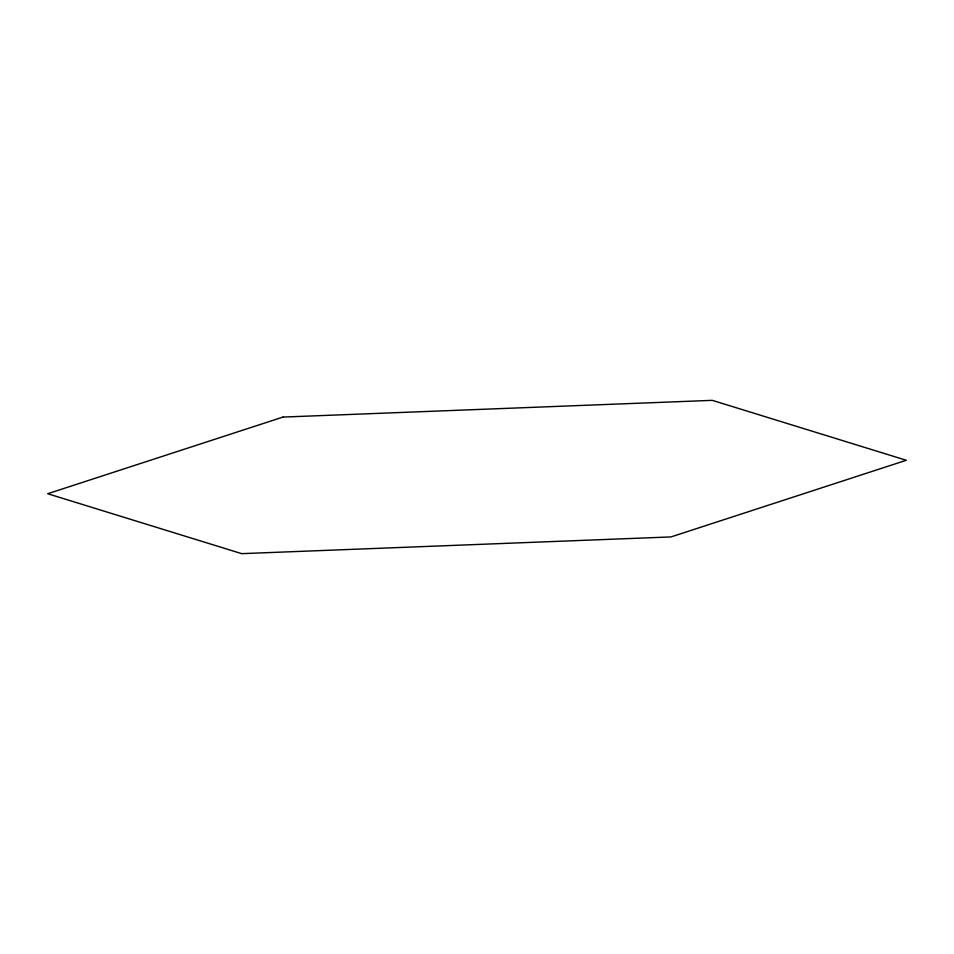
<?xml version="1.0" encoding="UTF-8"?>
<svg xmlns="http://www.w3.org/2000/svg" width="954" height="954" viewBox="0 0 954 954"><rect width="100%" height="100%" fill="white"/><g stroke="black" fill="none" stroke-linecap="round" stroke-linejoin="round"><path stroke-width="1.43" d="M282.98 417.077L47.7 493.731L241.72 553.654L671.02 536.923L906.3 460.269L712.28 400.346L282.98 417.077"/></g></svg>
